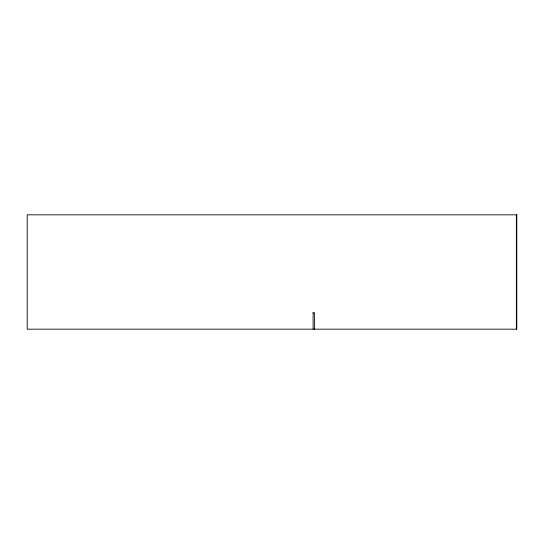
<?xml version="1.0" encoding="UTF-8"?>
<svg xmlns="http://www.w3.org/2000/svg" width="544" height="544" viewBox="0 0 544 544"><rect width="100%" height="100%" fill="white"/><g stroke="black" fill="none" stroke-linecap="round" stroke-linejoin="round"><path stroke-width="0.82" d="M312.82 312.848L314.616 312.848L314.616 329.181M516.344 214.819L516.344 329.181M313.113 312.848L313.113 329.181M516.8 214.819L27.2 214.819L27.2 329.181L516.8 329.181L516.8 214.819"/></g></svg>
